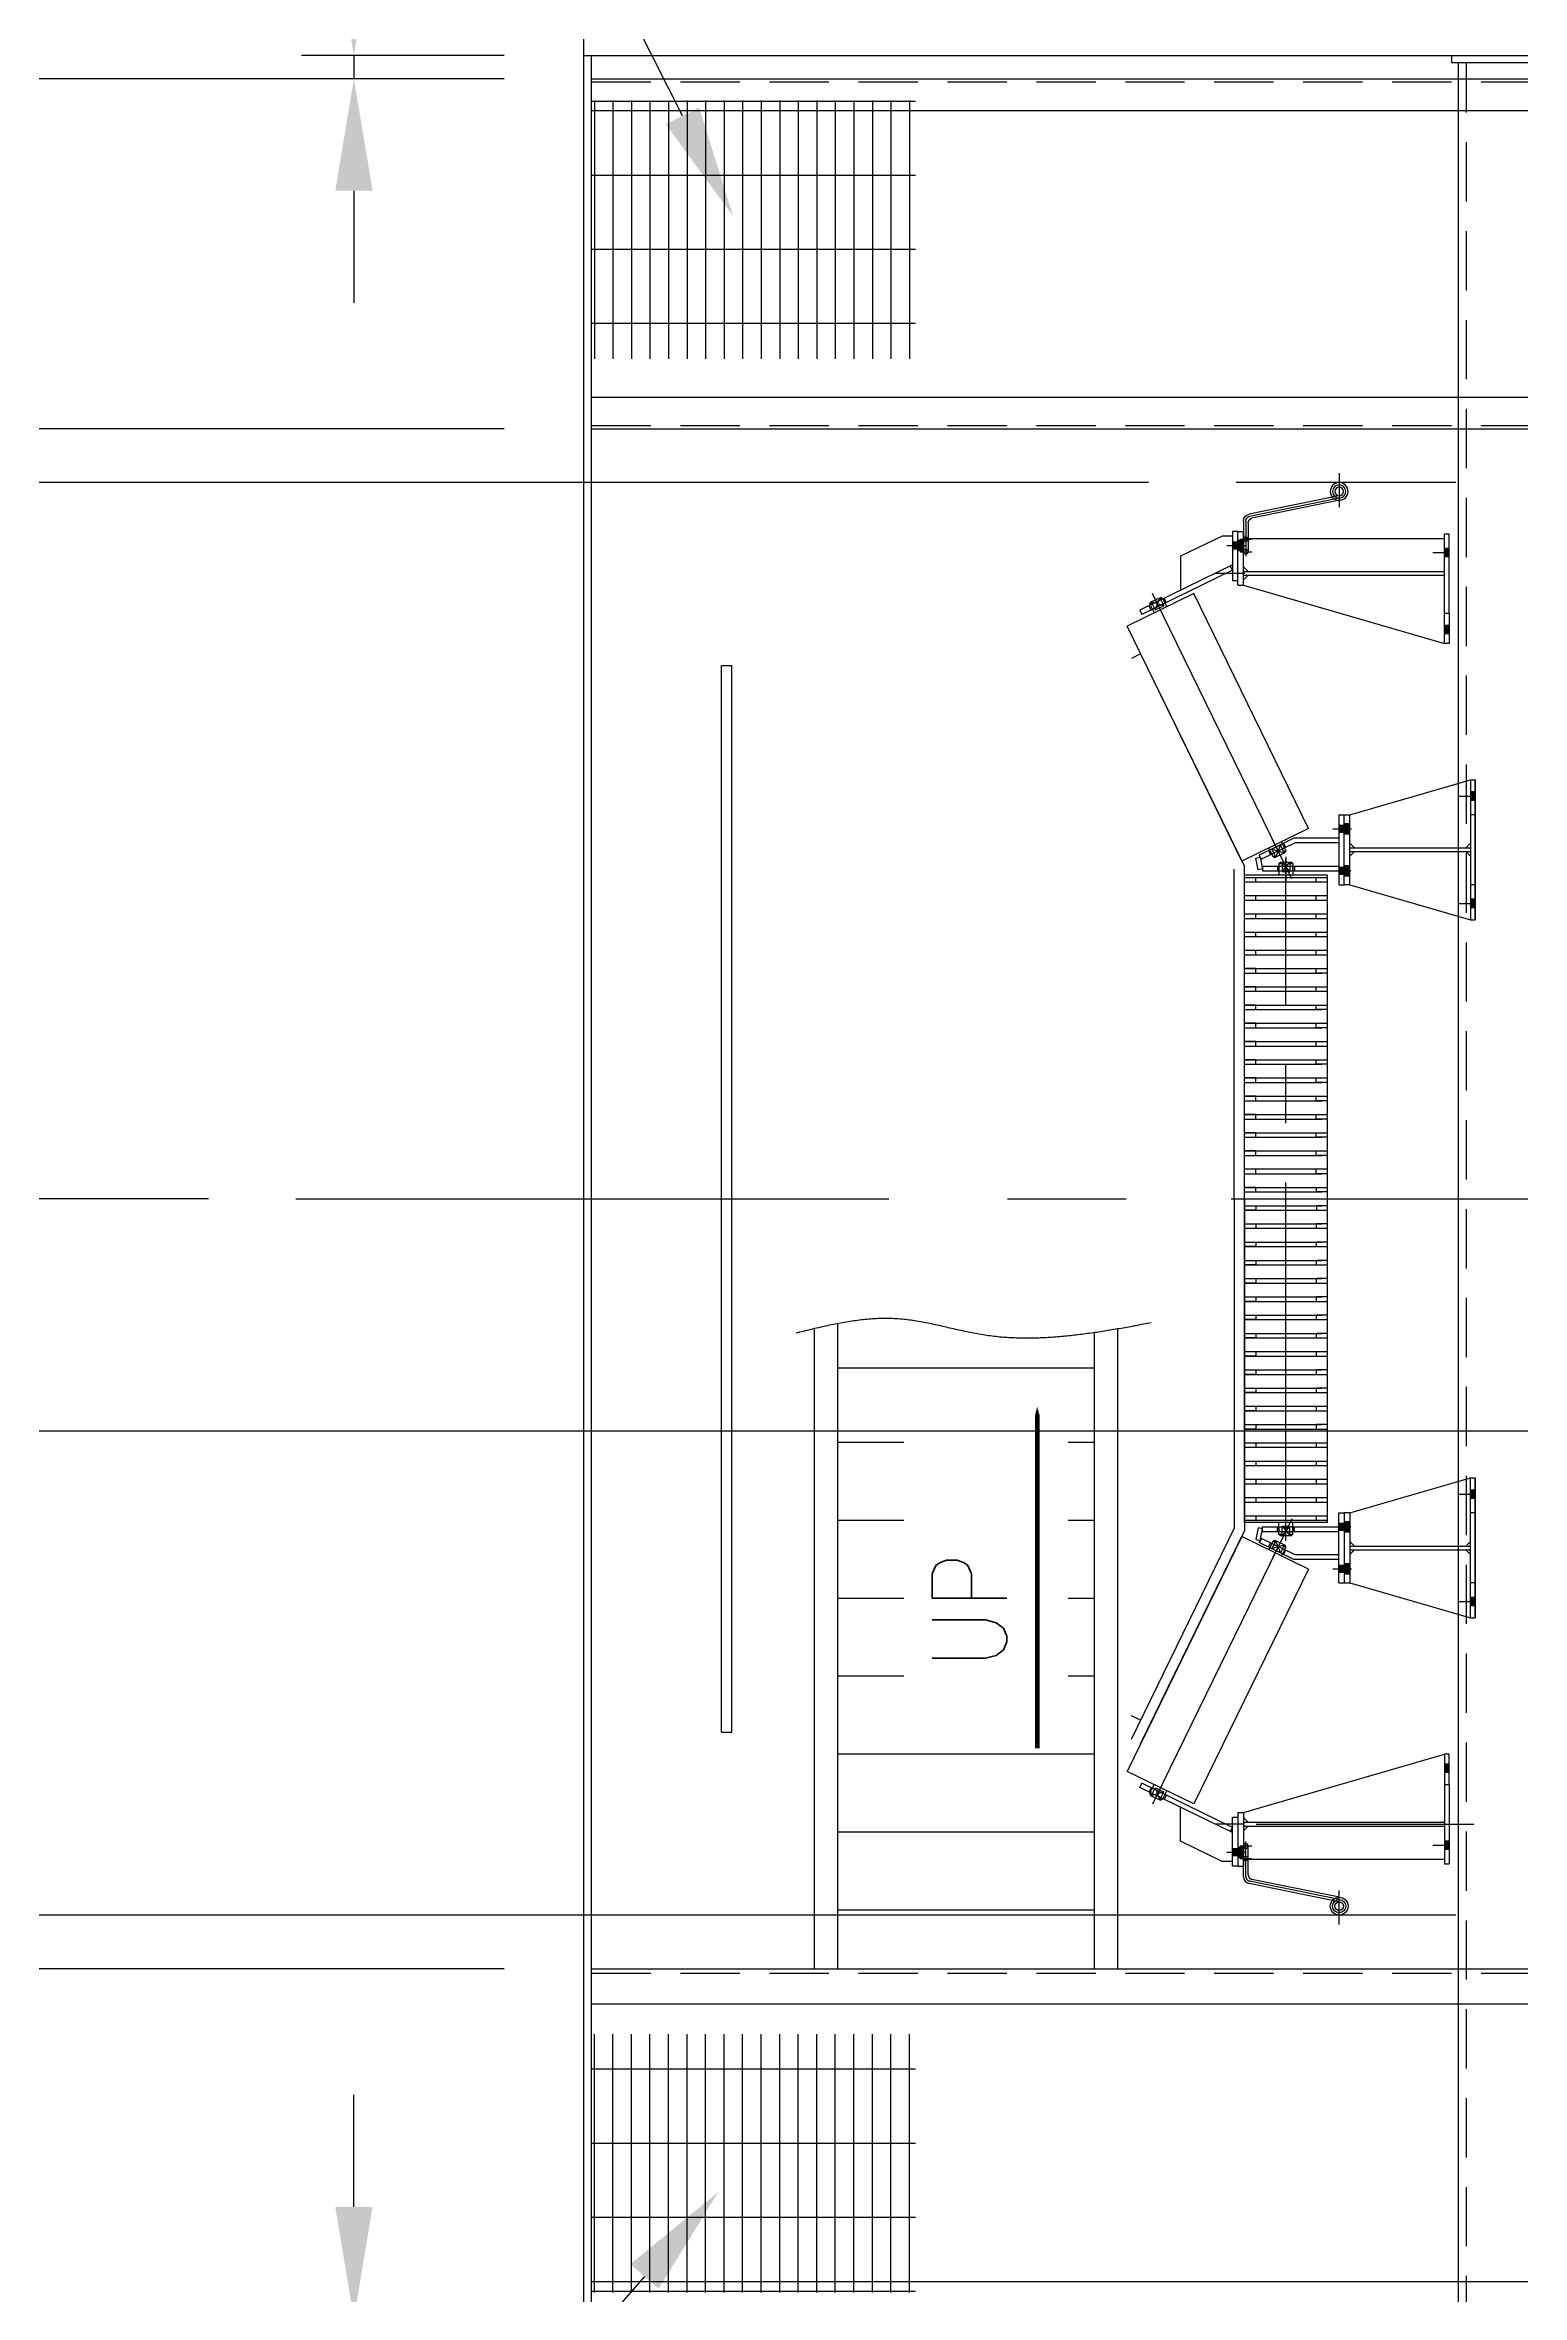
# Model space of a CAD drawing. Extents: x 0 to 68580, y 0 to 45720.
# Drawn here: x 16218 to 19381, y 22843 to 27664 of the extents above; entities that cross this region are included whole.
import ezdxf

# ---------------------------------------------------------------- set-up
doc = ezdxf.new("R2010")
doc.units = 0
doc.header["$LTSCALE"] = 40
for name, pattern in [('CENTER', [50.8, 31.75, -6.35, 6.35, -6.35]), ('CENTER2', [28.575, 19.05, -3.175, 3.175, -3.175]), ('CL', [1.0625, 0.75, -0.125, 0.0625, -0.125]), ('HIDDEN2', [4.7625, 3.175, -1.5875])]:
    doc.linetypes.add(name, pattern=pattern)
doc.layers.get('0').update_dxf_attribs({"linetype": 'CONTINUOUS'})
doc.layers.get('DEFPOINTS').update_dxf_attribs({"linetype": 'CONTINUOUS'})
for name, color, linetype in [('CL', 1, 'CL'), ('EMS_BOLT-BOLTHOLE', 252, 'CONTINUOUS'), ('EMS_CL', 1, 'CENTER'), ('EMS_DIM', 3, 'CONTINUOUS'), ('EMS_GRAY', 252, 'CONTINUOUS'), ('EMS_GRAYCL', 252, 'CL'), ('EMS_HATCH', 3, 'CONTINUOUS'), ('EMS_HF', 252, 'HIDDEN2'), ('EMS_OBJECT', 252, 'CONTINUOUS'), ('EMS_REV', 7, 'CONTINUOUS'), ('EMS_SHIPSTRUCTURE', 151, 'CONTINUOUS'), ('EMS_WALKWAY_PLATFORM', 2, 'CONTINUOUS'), ('EMS_WALKWAY_STAIRS', 2, 'CONTINUOUS'), ('MIKES_CHECK', 75, 'CONTINUOUS'), ('OBJECT', 7, 'CONTINUOUS'), ('WALWAYSTUFF', 2, 'CONTINUOUS')]:
    doc.layers.add(name, color=color, linetype=linetype)
doc.styles.add('EMS', font='Romans.shx', dxfattribs={"width": 0.85, "height": 240})
doc.styles.add('ROMANS', font='romans.shx', dxfattribs={"width": 0.8})
doc.dimstyles.get("Standard").update_dxf_attribs({"dimtxt": 0.125, "dimasz": 0.25, "dimexe": 0.18, "dimexo": 0.0625, "dimgap": 0.09, "dimtad": 0, "dimtih": 1, "dimtoh": 1, "dimzin": 12, "dimcen": 0.09, "dimclrd": 160, "dimclre": 160, "dimclrt": 200, "dimazin": 3, "dimtfac": 1, "dimtofl": 0, "dimtmove": 0, "dimatfit": 3})

# ---------------------------------------------------------------- blocks, each defined once
blk = doc.blocks.new('*X169')
at = {"color": 0}
for p, q in [((17394.1, 22849.1), (17394.1, 23402.6)), ((17433.8, 22849.1), (17433.8, 23402.6)), ((17473.5, 22849.1), (17473.5, 23402.6)), ((17513.2, 22849.1), (17513.2, 23402.6)), ((17552.8, 22849.1), (17552.8, 23402.6)), ((17592.5, 22849.1), (17592.5, 23402.6)), ((17632.2, 22849.1), (17632.2, 23402.6)), ((17671.9, 22849.1), (17671.9, 23402.6)), ((17711.6, 22849.1), (17711.6, 23402.6)), ((17751.3, 22849.1), (17751.3, 23402.6)), ((17791, 22849.1), (17791, 23402.6)), ((17830.7, 22849.1), (17830.7, 23402.6)), ((17870.3, 22849.1), (17870.3, 23402.6)), ((17910, 22849.1), (17910, 23402.6)), ((17949.7, 22849.1), (17949.7, 23402.6)), ((17989.4, 22849.1), (17989.4, 23402.6)), ((18029.1, 22849.1), (18029.1, 23402.6)), ((18068.8, 22849.1), (18068.8, 23402.6)), ((18081.8, 23327), (17388.3, 23327)), ((18081.8, 23168.3), (17388.3, 23168.3)), ((18081.8, 23009.5), (17388.3, 23009.5)), ((18081.8, 22850.8), (17388.3, 22850.8))]:
    blk.add_line(p, q, dxfattribs=at)
blk = doc.blocks.new('*X170')
at = {"color": 0}
for p, q in [((18081.8, 27543.7), (17388.3, 27543.7)), ((17394.1, 27545.4), (17394.1, 26991.8)), ((17433.8, 27545.4), (17433.8, 26991.8)), ((17473.5, 27545.4), (17473.5, 26991.8)), ((17513.2, 27545.4), (17513.2, 26991.8)), ((17552.8, 27545.4), (17552.8, 26991.8)), ((17592.5, 27545.4), (17592.5, 26991.8)), ((17632.2, 27545.4), (17632.2, 26991.8)), ((17671.9, 27545.4), (17671.9, 26991.8)), ((17711.6, 27545.4), (17711.6, 26991.8)), ((17751.3, 27545.4), (17751.3, 26991.8)), ((17791, 27545.4), (17791, 26991.8)), ((17830.7, 27545.4), (17830.7, 26991.8)), ((17870.3, 27545.4), (17870.3, 26991.8)), ((17910, 27545.4), (17910, 26991.8)), ((17949.7, 27545.4), (17949.7, 26991.8)), ((17989.4, 27545.4), (17989.4, 26991.8)), ((18029.1, 27545.4), (18029.1, 26991.8)), ((18068.8, 27545.4), (18068.8, 26991.8)), ((18081.8, 27384.9), (17388.3, 27384.9)), ((18081.8, 27226.2), (17388.3, 27226.2)), ((18081.8, 27067.4), (17388.3, 27067.4))]:
    blk.add_line(p, q, dxfattribs=at)
blk = doc.blocks.new('*U341')
at = {"layer": 'EMS_DIM', "color": 0, "style": 'EMS', "width": 0.85}
blk.add_text('750', height=240, dxfattribs=at).set_placement((14718.7, 23047.2))
blk = doc.blocks.new('*D28')
at = {"layer": 'DEFPOINTS', "color": 0}
for p in [(17388.3, 23542.2), (15418.9, 22792.2), (17361.8, 22792.2)]:
    blk.add_point(p, dxfattribs=at)
at = {"layer": 'EMS_DIM', "color": 0}
for p, q in [((17200.8, 23542.2), (15306.4, 23542.2)), ((15418.9, 23302.2), (15418.9, 23032.2)), ((17174.3, 22792.2), (15306.4, 22792.2))]:
    blk.add_line(p, q, dxfattribs=at)
for points in [[(15378.9, 23302.2), (15458.9, 23302.2), (15418.9, 23542.2)], [(15378.9, 23032.2), (15458.9, 23032.2), (15418.9, 22792.2)]]:
    blk.add_solid(points, dxfattribs=at)
at = {"layer": 'EMS_REV'}
blk.add_blockref('*U341', (0, 0), dxfattribs=at)
blk = doc.blocks.new('*U342')
at = {"layer": 'EMS_DIM', "color": 0, "style": 'EMS', "width": 0.85}
blk.add_text('50', height=240, dxfattribs=at).set_placement((16276.2, 22311.9))
blk = doc.blocks.new('*D29')
at = {"layer": 'DEFPOINTS', "color": 0}
for p in [(16879.2, 22792.2), (17361.8, 22792.2), (17361.8, 22742.2)]:
    blk.add_point(p, dxfattribs=at)
at = {"layer": 'EMS_DIM', "color": 0}
for p, q in [((16879.2, 23032.2), (16879.2, 23272.2)), ((17174.3, 22792.2), (16766.7, 22792.2)), ((16879.2, 22742.2), (16879.2, 22792.2)), ((17174.3, 22742.2), (16766.7, 22742.2)), ((16879.2, 22502.2), (16879.2, 22262.2))]:
    blk.add_line(p, q, dxfattribs=at)
for points in [[(16839.2, 23032.2), (16919.2, 23032.2), (16879.2, 22792.2)], [(16839.2, 22502.2), (16919.2, 22502.2), (16879.2, 22742.2)]]:
    blk.add_solid(points, dxfattribs=at)
at = {"layer": 'EMS_REV'}
blk.add_blockref('*U342', (0, 0), dxfattribs=at)
blk = doc.blocks.new('*U343')
at = {"layer": 'EMS_DIM', "color": 0, "style": 'EMS', "width": 0.85}
blk.add_text('750', height=240, dxfattribs=at).set_placement((14946.8, 27097.2))
blk = doc.blocks.new('*D30')
at = {"layer": 'DEFPOINTS', "color": 0}
for p in [(15647, 27592.2), (17388.3, 27592.2), (17388.3, 26842.2)]:
    blk.add_point(p, dxfattribs=at)
at = {"layer": 'EMS_DIM', "color": 0}
for p, q in [((17200.8, 27592.2), (15534.5, 27592.2)), ((15647, 27082.2), (15647, 27352.2)), ((17200.8, 26842.2), (15534.5, 26842.2))]:
    blk.add_line(p, q, dxfattribs=at)
for points in [[(15607, 27352.2), (15687, 27352.2), (15647, 27592.2)], [(15607, 27082.2), (15687, 27082.2), (15647, 26842.2)]]:
    blk.add_solid(points, dxfattribs=at)
at = {"layer": 'EMS_REV'}
blk.add_blockref('*U343', (0, 0), dxfattribs=at)
blk = doc.blocks.new('*U344')
at = {"layer": 'EMS_DIM', "color": 0, "style": 'EMS', "width": 0.85}
blk.add_text('50', height=240, dxfattribs=at).set_placement((16276.2, 28183))
blk = doc.blocks.new('*D31')
at = {"layer": 'DEFPOINTS', "color": 0}
for p in [(17388.3, 27642.2), (16879.2, 27592.2), (17388.3, 27592.2)]:
    blk.add_point(p, dxfattribs=at)
at = {"layer": 'EMS_DIM', "color": 0}
for p, q in [((16879.2, 27882.2), (16879.2, 28122.2)), ((17200.8, 27642.2), (16766.7, 27642.2)), ((16879.2, 27642.2), (16879.2, 27592.2)), ((17200.8, 27592.2), (16766.7, 27592.2)), ((16879.2, 27352.2), (16879.2, 27112.2))]:
    blk.add_line(p, q, dxfattribs=at)
for points in [[(16839.2, 27882.2), (16919.2, 27882.2), (16879.2, 27642.2)], [(16839.2, 27352.2), (16919.2, 27352.2), (16879.2, 27592.2)]]:
    blk.add_solid(points, dxfattribs=at)
at = {"layer": 'EMS_REV'}
blk.add_blockref('*U344', (0, 0), dxfattribs=at)
blk = doc.blocks.new('*U345')
at = {"layer": 'EMS_DIM', "color": 0, "style": 'EMS', "width": 0.85}
blk.add_text('3642', height=240, dxfattribs=at).set_placement((18803.5, 29388))
blk = doc.blocks.new('*D32')
at = {"layer": 'DEFPOINTS', "color": 0}
for p in [(21012.8, 29275.5), (17371.3, 27642.2), (21012.8, 27592.2)]:
    blk.add_point(p, dxfattribs=at)
at = {"layer": 'EMS_DIM', "color": 0}
for p, q in [((17371.3, 27829.7), (17371.3, 29388)), ((21012.8, 27779.7), (21012.8, 29388)), ((17611.3, 29275.5), (20772.8, 29275.5))]:
    blk.add_line(p, q, dxfattribs=at)
for points in [[(17611.3, 29315.5), (17611.3, 29235.5), (17371.3, 29275.5)], [(20772.8, 29315.5), (20772.8, 29235.5), (21012.8, 29275.5)]]:
    blk.add_solid(points, dxfattribs=at)
at = {"layer": 'EMS_REV'}
blk.add_blockref('*U345', (0, 0), dxfattribs=at)
blk = doc.blocks.new('A$C755374AA')
at = {"layer": 'EMS_GRAY'}
for p, q in [((-693.4, -178), (-693.4, 0)), ((-693.4, -178), (-693.4, 0)), ((-561.9, 0), (-561.9, -24.3)), ((561.9, 0), (561.9, -24.3)), ((693.4, -178), (693.4, 0)), ((-693.4, 0), (693.4, 0)), ((-688.8, 0), (-688.8, -178)), ((-688.8, 0), (-688.8, -178)), ((-679.1, -24.3), (-688.8, -24.3)), ((-679.1, -24.3), (-688.8, -24.3)), ((-679.1, 0), (-679.1, -24.3)), ((-679.1, 0), (-679.1, -24.3)), ((-679.1, -11.3), (-679.1, -178)), ((-679.1, -11.3), (-679.1, -178)), ((-649.7, 0), (-649.7, -178)), ((-649.7, 0), (-649.7, -178)), ((-640, -24.3), (-649.7, -24.3)), ((-640, -24.3), (-649.7, -24.3)), ((-640, 0), (-640, -24.3)), ((-640, 0), (-640, -24.3)), ((-640, -11.3), (-640, -178)), ((-640, -11.3), (-640, -178)), ((-610.6, 0), (-610.6, -178)), ((-600.9, -24.3), (-610.6, -24.3)), ((-600.9, 0), (-600.9, -24.3)), ((-600.9, -11.3), (-600.9, -178)), ((-571.5, 0), (-571.5, -178)), ((-561.9, -24.3), (-571.5, -24.3)), ((-561.9, -11.3), (-561.9, -178)), ((-532.5, 0), (-532.5, -178)), ((-522.8, -24.3), (-532.5, -24.3)), ((-522.8, 0), (-522.8, -24.3)), ((-522.8, -11.3), (-522.8, -178)), ((-493.4, 0), (-493.4, -178)), ((-493.4, -24.3), (-493.4, 0)), ((-493.4, -11.3), (-493.4, -165.8)), ((-483.7, -24.3), (-493.4, -24.3)), ((-483.7, 0), (-483.7, -24.3)), ((-483.7, -11.3), (-483.7, -165.8)), ((-454.3, 0), (-454.3, -178)), ((-454.3, -24.3), (-454.3, 0)), ((-454.3, -11.3), (-454.3, -165.8)), ((-444.6, -24.3), (-454.3, -24.3)), ((-444.6, 0), (-444.6, -24.3)), ((-444.6, -11.3), (-444.6, -178)), ((-415.2, 0), (-415.2, -178)), ((-415.2, -24.3), (-415.2, 0)), ((-415.2, -11.3), (-415.2, -165.8)), ((-405.5, -24.3), (-415.2, -24.3)), ((-405.5, 0), (-405.5, -24.3)), ((-405.5, -11.3), (-405.5, -165.8)), ((-376.1, 0), (-376.1, -178)), ((-376.1, -24.3), (-376.1, 0)), ((-376.1, -11.3), (-376.1, -165.8)), ((-366.4, -24.3), (-376.1, -24.3)), ((-366.4, 0), (-366.4, -24.3)), ((-366.4, -11.3), (-366.4, -165.8)), ((-337, 0), (-337, -178)), ((-337, -24.3), (-337, 0)), ((-337, -11.3), (-337, -165.8)), ((-327.4, -24.3), (-337, -24.3)), ((-327.4, 0), (-327.4, -24.3)), ((-327.4, -11.3), (-327.4, -178)), ((-298, 0), (-298, -178)), ((-298, -24.3), (-298, 0)), ((-298, -11.3), (-298, -165.8)), ((-288.3, -24.3), (-298, -24.3)), ((-288.3, 0), (-288.3, -24.3)), ((-288.3, -11.3), (-288.3, -165.8)), ((-258.9, 0), (-258.9, -178)), ((-258.9, -24.3), (-258.9, 0)), ((-258.9, -11.3), (-258.9, -165.8)), ((-249.2, -24.3), (-258.9, -24.3)), ((-249.2, 0), (-249.2, -24.3)), ((-249.2, -11.3), (-249.2, -165.8)), ((-219.8, 0), (-219.8, -178)), ((-219.8, -24.3), (-219.8, 0)), ((-219.8, -11.3), (-219.8, -165.8)), ((-210.1, -24.3), (-219.8, -24.3)), ((-210.1, 0), (-210.1, -24.3)), ((-210.1, -11.3), (-210.1, -165.8)), ((-180.7, 0), (-180.7, -178)), ((-180.7, -24.3), (-180.7, 0)), ((-180.7, -11.3), (-180.7, -165.8)), ((-171, -24.3), (-180.7, -24.3)), ((-171, 0), (-171, -24.3)), ((-171, -11.3), (-171, -165.8)), ((-141.6, 0), (-141.6, -178)), ((-141.6, -24.3), (-141.6, 0)), ((-141.6, -11.3), (-141.6, -165.8)), ((-132, -24.3), (-141.6, -24.3)), ((-132, 0), (-132, -24.3)), ((-132, -11.3), (-132, -165.8)), ((-102.5, 0), (-102.5, -178)), ((-102.5, -24.3), (-102.5, 0)), ((-102.5, -11.3), (-102.5, -165.8)), ((-92.9, -24.3), (-102.5, -24.3)), ((-92.9, 0), (-92.9, -24.3)), ((-92.9, -11.3), (-92.9, -165.8)), ((-63.5, -178), (-63.5, 0)), ((-53.8, -24.3), (-63.5, -24.3)), ((-53.8, 0), (-53.8, -24.3)), ((-53.8, -11.3), (-53.8, -165.8)), ((-24.4, 0), (-24.4, -178)), ((-24.4, -24.3), (-24.4, 0)), ((-14.7, -24.3), (-24.4, -24.3)), ((-14.7, -24.3), (-24.4, -24.3)), ((-14.7, 0), (-14.7, -24.3)), ((-14.7, -11.3), (-14.7, -165.8)), ((14.7, 0), (14.7, -24.3)), ((14.7, -11.3), (14.7, -165.8)), ((14.7, -24.3), (24.4, -24.3)), ((14.7, -24.3), (24.4, -24.3)), ((24.4, 0), (24.4, -178)), ((24.4, -24.3), (24.4, 0)), ((53.8, 0), (53.8, -24.3)), ((53.8, -11.3), (53.8, -165.8)), ((53.8, -24.3), (63.5, -24.3)), ((63.5, -178), (63.5, 0)), ((92.9, 0), (92.9, -24.3)), ((92.9, -11.3), (92.9, -165.8)), ((92.9, -24.3), (102.5, -24.3)), ((102.5, 0), (102.5, -178)), ((102.5, -24.3), (102.5, 0)), ((102.5, -11.3), (102.5, -165.8)), ((132, 0), (132, -24.3)), ((132, -11.3), (132, -165.8)), ((132, -24.3), (141.6, -24.3)), ((141.6, 0), (141.6, -178)), ((141.6, -24.3), (141.6, 0)), ((141.6, -11.3), (141.6, -165.8)), ((171, 0), (171, -24.3)), ((171, -11.3), (171, -165.8)), ((171, -24.3), (180.7, -24.3)), ((180.7, 0), (180.7, -178)), ((180.7, -24.3), (180.7, 0)), ((180.7, -11.3), (180.7, -165.8)), ((210.1, 0), (210.1, -24.3)), ((210.1, -11.3), (210.1, -165.8)), ((210.1, -24.3), (219.8, -24.3)), ((219.8, 0), (219.8, -178)), ((219.8, -24.3), (219.8, 0)), ((219.8, -11.3), (219.8, -165.8)), ((249.2, 0), (249.2, -24.3)), ((249.2, -11.3), (249.2, -165.8)), ((249.2, -24.3), (258.9, -24.3)), ((258.9, 0), (258.9, -178)), ((258.9, -24.3), (258.9, 0)), ((258.9, -11.3), (258.9, -165.8)), ((288.3, 0), (288.3, -24.3)), ((288.3, -11.3), (288.3, -165.8)), ((288.3, -24.3), (298, -24.3)), ((298, 0), (298, -178)), ((298, -24.3), (298, 0)), ((298, -11.3), (298, -165.8)), ((327.4, 0), (327.4, -24.3)), ((327.4, -11.3), (327.4, -178)), ((327.4, -24.3), (337, -24.3)), ((337, 0), (337, -178)), ((337, -24.3), (337, 0)), ((337, -11.3), (337, -165.8)), ((366.4, 0), (366.4, -24.3)), ((366.4, -11.3), (366.4, -165.8)), ((366.4, -24.3), (376.1, -24.3)), ((376.1, 0), (376.1, -178)), ((376.1, -24.3), (376.1, 0)), ((376.1, -11.3), (376.1, -165.8)), ((405.5, 0), (405.5, -24.3)), ((405.5, -11.3), (405.5, -165.8)), ((405.5, -24.3), (415.2, -24.3)), ((415.2, 0), (415.2, -178)), ((415.2, -24.3), (415.2, 0)), ((415.2, -11.3), (415.2, -165.8)), ((444.6, 0), (444.6, -24.3)), ((444.6, -11.3), (444.6, -178)), ((444.6, -24.3), (454.3, -24.3)), ((454.3, 0), (454.3, -178)), ((454.3, -24.3), (454.3, 0)), ((454.3, -11.3), (454.3, -165.8)), ((483.7, 0), (483.7, -24.3)), ((483.7, -11.3), (483.7, -165.8)), ((483.7, -24.3), (493.4, -24.3)), ((493.4, 0), (493.4, -178)), ((493.4, -24.3), (493.4, 0)), ((493.4, -11.3), (493.4, -165.8)), ((522.8, 0), (522.8, -24.3)), ((522.8, -11.3), (522.8, -178)), ((522.8, -24.3), (532.5, -24.3)), ((532.5, 0), (532.5, -178)), ((561.9, -11.3), (561.9, -178)), ((561.9, -24.3), (571.5, -24.3)), ((571.5, 0), (571.5, -178)), ((600.9, 0), (600.9, -24.3)), ((600.9, -11.3), (600.9, -178)), ((600.9, -24.3), (610.6, -24.3)), ((610.6, 0), (610.6, -178)), ((640, 0), (640, -24.3)), ((640, -11.3), (640, -178)), ((640, -24.3), (649.7, -24.3)), ((649.7, 0), (649.7, -178)), ((679.1, 0), (679.1, -24.3)), ((679.1, -11.3), (679.1, -178)), ((679.1, -24.3), (688.8, -24.3)), ((688.8, 0), (688.8, -178)), ((-718.4, -74), (-721.4, -77)), ((-721.4, -77), (-721.4, -101)), ((-721.4, -81), (-701.4, -81)), ((-701.4, -97), (-721.4, -81)), ((-701.4, -81), (-721.4, -97)), ((-718.4, -74), (-693.4, -74)), ((-718.4, -74), (-718.4, -81)), ((-703.6, -74), (-713.3, -74)), ((-701.4, -81), (-701.4, -97)), ((718.4, -74), (693.4, -74)), ((701.4, -81), (701.4, -97)), ((721.4, -81), (701.4, -81)), ((701.4, -97), (721.4, -81)), ((701.4, -81), (721.4, -97)), ((703.6, -74), (713.3, -74)), ((718.4, -74), (718.4, -81)), ((718.4, -74), (721.4, -77)), ((721.4, -77), (721.4, -101)), ((-721.4, -97), (-701.4, -97)), ((-718.4, -104), (-721.4, -101)), ((-718.4, -97), (-718.4, -104)), ((-718.4, -104), (-693.4, -104)), ((-703.6, -104), (-713.3, -104)), ((718.4, -104), (693.4, -104)), ((721.4, -97), (701.4, -97)), ((703.6, -104), (713.3, -104)), ((718.4, -97), (718.4, -104)), ((718.4, -104), (721.4, -101)), ((-693.4, -178), (693.4, -178)), ((-679.1, -153.7), (-688.8, -153.7)), ((-679.1, -153.7), (-688.8, -153.7)), ((-640, -153.7), (-649.7, -153.7)), ((-640, -153.7), (-649.7, -153.7)), ((-600.9, -153.7), (-610.6, -153.7)), ((-561.9, -153.7), (-571.5, -153.7)), ((-522.8, -153.7), (-532.5, -153.7)), ((-483.7, -153.7), (-493.4, -153.7)), ((-483.7, -178), (-483.7, -154.6)), ((-444.6, -153.7), (-454.3, -153.7)), ((-405.5, -153.7), (-415.2, -153.7)), ((-405.5, -178), (-405.5, -154.6)), ((-366.4, -153.7), (-376.1, -153.7)), ((-366.4, -178), (-366.4, -154.6)), ((-327.4, -153.7), (-337, -153.7)), ((-288.3, -153.7), (-298, -153.7)), ((-288.3, -178), (-288.3, -154.6)), ((-249.2, -153.7), (-258.9, -153.7)), ((-249.2, -178), (-249.2, -154.6)), ((-210.1, -153.7), (-219.8, -153.7)), ((-210.1, -178), (-210.1, -154.6)), ((-171, -153.7), (-180.7, -153.7)), ((-171, -178), (-171, -154.6)), ((-132, -153.7), (-141.6, -153.7)), ((-132, -178), (-132, -154.6)), ((-92.9, -153.7), (-102.5, -153.7)), ((-92.9, -178), (-92.9, -154.6)), ((-53.8, -153.7), (-63.5, -153.7)), ((-53.8, -178), (-53.8, -154.6)), ((-14.7, -154.6), (-24.4, -154.6)), ((-14.7, -178), (-14.7, -154.6)), ((-14.7, -178), (14.7, -178)), ((14.7, -154.6), (24.4, -154.6)), ((14.7, -178), (14.7, -154.6)), ((53.8, -153.7), (63.5, -153.7)), ((53.8, -178), (53.8, -154.6)), ((92.9, -153.7), (102.5, -153.7)), ((92.9, -178), (92.9, -154.6)), ((132, -153.7), (141.6, -153.7)), ((132, -178), (132, -154.6)), ((171, -153.7), (180.7, -153.7)), ((171, -178), (171, -154.6)), ((210.1, -153.7), (219.8, -153.7)), ((210.1, -178), (210.1, -154.6)), ((249.2, -153.7), (258.9, -153.7)), ((249.2, -178), (249.2, -154.6)), ((288.3, -153.7), (298, -153.7)), ((288.3, -178), (288.3, -154.6)), ((327.4, -153.7), (337, -153.7)), ((366.4, -153.7), (376.1, -153.7)), ((366.4, -178), (366.4, -154.6)), ((405.5, -153.7), (415.2, -153.7)), ((405.5, -178), (405.5, -154.6)), ((444.6, -153.7), (454.3, -153.7)), ((483.7, -153.7), (493.4, -153.7)), ((483.7, -178), (483.7, -154.6)), ((522.8, -153.7), (532.5, -153.7)), ((561.9, -153.7), (571.5, -153.7)), ((600.9, -153.7), (610.6, -153.7)), ((640, -153.7), (649.7, -153.7)), ((679.1, -153.7), (688.8, -153.7))]:
    blk.add_line(p, q, dxfattribs=at)
at = {"layer": 'EMS_GRAYCL', "linetype": 'CENTER2'}
blk.add_line((-726.8, -89), (728.2, -89), dxfattribs=at)
blk = doc.blocks.new('A$C32A61231')
at = {"layer": 'EMS_DIM'}
blk.add_blockref('A$C755374AA', (0, 0), dxfattribs=at)
blk = doc.blocks.new('A$C053E33D6')
at = {"layer": 'EMS_GRAY'}
for p, q in [((-22.5, 76.4), (503.7, 267.9)), ((558.1, 118.5), (503.7, 267.9)), ((545.5, 214.5), (525.8, 207.3)), ((550, 211), (532.1, 204.5)), ((532.1, 204.5), (539.1, 185.4)), ((532.1, 204.5), (557, 191.9)), ((539.1, 185.4), (550, 211)), ((545.5, 214.5), (547.2, 210)), ((545.5, 214.5), (549.4, 212.7)), ((549.4, 212.7), (557.6, 190.2)), ((555.8, 186.3), (536.1, 179.1)), ((557, 191.9), (539.1, 185.4)), ((554.1, 190.8), (555.8, 186.3)), ((555.8, 186.3), (557.6, 190.2)), ((31.9, -73), (558.1, 118.5)), ((31.9, -73), (-22.5, 76.4)), ((-20.2, 8.6), (-22, 4.8)), ((-22, 4.8), (-13.7, -17.8)), ((-21.3, 3.1), (-3.5, 9.6)), ((3.5, -9.6), (-21.3, 3.1)), ((-20.2, 8.6), (-0.4, 15.8)), ((-20.2, 8.6), (-18.5, 4.1)), ((-3.5, 9.6), (-14.4, -16.1)), ((-3.5, 9.6), (3.5, -9.6)), ((-14.4, -16.1), (3.5, -9.6)), ((-9.9, -19.6), (-13.7, -17.8)), ((-11.5, -15.1), (-9.9, -19.6)), ((-9.9, -19.6), (9.8, -12.4))]:
    blk.add_line(p, q, dxfattribs=at)
at = {"layer": 'EMS_GRAYCL', "linetype": 'CENTER2'}
blk.add_line((-71.7, -26.1), (553.5, 201.4), dxfattribs=at)
blk = doc.blocks.new('A$C44DE6196')
at = {"layer": 'EMS_BOLT-BOLTHOLE', "color": 252, "const_width": 18}
for points in [[(-90, 0), (-90, 12)], [(0, 0), (0, 12)]]:
    blk.add_lwpolyline(points, dxfattribs=at)
at = {"layer": 'EMS_CL', "color": 252}
for p, q in [((-65, 133.4), (-23.8, 153.6)), ((-60, 125), (-112.9, 125)), ((-90, 24.8), (-90, -13.9)), ((0, 24.8), (0, -13.9))]:
    blk.add_line(p, q, dxfattribs=at)
at = {"layer": 'EMS_HF', "color": 252}
for p, q in [((-46.9, 162.3), (-55.9, 157.9)), ((-80, 143), (-90, 143)), ((-80, 107), (-90, 107)), ((-31.1, 130), (-40.1, 125.6))]:
    blk.add_line(p, q, dxfattribs=at)
at = {"layer": 'EMS_OBJECT', "color": 252}
for p, q in [((-90, 175), (-90, 12)), ((-80, 175), (-90, 175)), ((-80, 175), (-80, 12)), ((-65.5, 177.7), (-56.5, 182.1)), ((-30.3, 105.5), (-65.5, 177.7)), ((-20.3, 107.9), (-56.5, 182.1)), ((-30.3, 12), (-30.3, 105.5)), ((-20.3, 12), (-20.3, 107.9)), ((30, 12), (-120, 12)), ((-120, 12), (-120, 0)), ((30, 12), (30, 0)), ((-120, 0), (30, 0))]:
    blk.add_line(p, q, dxfattribs=at)
blk.add_lwpolyline([(-63, 189.7), (-61, 179.9), (-85.9, 175), (-87.9, 184.8)], close=True, dxfattribs=at)
blk = doc.blocks.new('A$C36BC6BC3')
at = {"layer": 'EMS_BOLT-BOLTHOLE', "color": 252, "const_width": 18}
blk.add_lwpolyline([(0, 11.7), (0, -0.3)], dxfattribs=at)
at = {"layer": 'EMS_CL', "color": 252}
for p, q in [((-135.4, 167), (-103, 182.8)), ((0, 23.6), (0, -15.6))]:
    blk.add_line(p, q, dxfattribs=at)
at = {"layer": 'EMS_HF', "color": 252}
for p, q in [((-137.8, 185.8), (-128.8, 190.2)), ((-122, 153.5), (-113, 157.9))]:
    blk.add_line(p, q, dxfattribs=at)
at = {"layer": 'EMS_OBJECT', "color": 252}
for p, q in [((-138.5, 210), (-147.5, 205.6)), ((-52.9, 11.7), (-147.5, 205.6)), ((-41.7, 11.7), (-138.5, 210)), ((-23.2, 122.5), (-95.8, 122.5)), ((20, 33.7), (-23.2, 122.5)), ((-52.9, 11.7), (-43.9, 16.1)), ((20, 11.7), (20, 33.7))]:
    blk.add_line(p, q, dxfattribs=at)
blk.add_lwpolyline([(-75, 11.7), (-75, -0.3), (30, -0.3), (30, 11.7)], close=True, dxfattribs=at)
blk = doc.blocks.new('*U350')
at = {"layer": 'EMS_DIM', "color": 0, "style": 'EMS', "width": 0.85}
blk.add_text('1152', height=240, dxfattribs=at).set_placement((14607, 23998.2))
blk = doc.blocks.new('*D61')
at = {"layer": 'DEFPOINTS', "color": 0}
for p in [(15418.9, 24694.2), (19853.6, 24694.2), (17388.3, 23542.2)]:
    blk.add_point(p, dxfattribs=at)
at = {"layer": 'EMS_DIM', "color": 0}
for p, q in [((19666.1, 24694.2), (15306.4, 24694.2)), ((15418.9, 23782.2), (15418.9, 24454.2)), ((17200.8, 23542.2), (15306.4, 23542.2))]:
    blk.add_line(p, q, dxfattribs=at)
for points in [[(15378.9, 24454.2), (15458.9, 24454.2), (15418.9, 24694.2)], [(15378.9, 23782.2), (15458.9, 23782.2), (15418.9, 23542.2)]]:
    blk.add_solid(points, dxfattribs=at)
at = {"layer": 'EMS_REV'}
blk.add_blockref('*U350', (0, 0), dxfattribs=at)
blk = doc.blocks.new('A$C52B12D18')
at = {"layer": 'EMS_CL'}
for p, q in [((-7, 13.4), (18.2, 13.4)), ((5, -52.4), (5, 23.2)), ((-8.1, -13.4), (17.1, -13.4)), ((205, -101.6), (13, -62.2)), ((205, -154.8), (205, -82.3))]:
    blk.add_line(p, q, dxfattribs=at)
blk.add_arc((15, -52.4), 10, 180, 258.4149, dxfattribs=at)
at = {"layer": 'EMS_GRAY'}
for p, q in [((0, -52.4), (0, 13.4)), ((10, -48.4), (10, 13.4)), ((190.2, -103.7), (12, -67.1)), ((206, -96.7), (18, -58.2)), ((204, -106.5), (191.5, -103.9))]:
    blk.add_line(p, q, dxfattribs=at)
for centre, radius in [((5, -13.4), 4.58), ((205, -115.6), 19), ((205, -115.6), 14), ((205, -115.6), 9)]:
    blk.add_circle(centre, radius, dxfattribs=at)
for centre, radius, start, end in [((5, 13.4), 5, 0, 180), ((5, 13.4), 5, 180, 0), ((15, -52.4), 15, 180, 258.4149), ((20, -48.4), 10, 180, 258.4149)]:
    blk.add_arc(centre, radius, start, end, dxfattribs=at)
blk = doc.blocks.new('A$C69030BD7')
at = {"layer": 'EMS_DIM', "extrusion": (0, 0, -1), "zscale": -1, "rotation": 270}
blk.add_blockref('A$C52B12D18', (0, 0), dxfattribs=at)
blk = doc.blocks.new('*U297')
at = {"layer": 'EMS_DIM'}
blk.add_lwpolyline([(17501.5, 22883.3), (15903.8, 21055.4), (15361.1, 21055.4)], dxfattribs=at)
blk.add_solid([(17471.3, 22909.6), (17659.4, 23064), (17531.6, 22856.9)], dxfattribs=at)
blk = doc.blocks.new('*U298')
at = {"layer": 'EMS_DIM'}
blk.add_lwpolyline([(17582.8, 27512.4), (16779.3, 29103.1), (16416.1, 29103.1)], dxfattribs=at)
blk.add_solid([(17618.5, 27530.4), (17691, 27298.2), (17547.1, 27494.4)], dxfattribs=at)
blk = doc.blocks.new('*U356')
at = {"layer": 'EMS_DIM', "color": 0, "style": 'EMS', "width": 0.85}
blk.add_text('1535', height=240, dxfattribs=at).set_placement((13054.8, 25839.7))
blk = doc.blocks.new('*D117')
at = {"layer": 'DEFPOINTS', "color": 0}
for p in [(13457.9, 26727.2), (18768.3, 26727.2), (16755.1, 25192.2)]:
    blk.add_point(p, dxfattribs=at)
at = {"layer": 'EMS_DIM', "color": 0}
for p, q in [((18580.8, 26727.2), (13345.4, 26727.2)), ((13457.9, 26487.2), (13457.9, 26192.2)), ((13457.9, 25432.2), (13457.9, 25727.2)), ((16567.6, 25192.2), (13345.4, 25192.2))]:
    blk.add_line(p, q, dxfattribs=at)
for points in [[(13417.9, 26487.2), (13497.9, 26487.2), (13457.9, 26727.2)], [(13417.9, 25432.2), (13497.9, 25432.2), (13457.9, 25192.2)]]:
    blk.add_solid(points, dxfattribs=at)
at = {"layer": 'EMS_REV'}
blk.add_blockref('*U356', (0, 0), dxfattribs=at)
blk = doc.blocks.new('*U357')
at = {"layer": 'EMS_DIM', "color": 0, "style": 'EMS', "width": 0.85}
blk.add_text('1535', height=240, dxfattribs=at).set_placement((13054.8, 24304.7))
blk = doc.blocks.new('*D118')
at = {"layer": 'DEFPOINTS', "color": 0}
for p in [(13457.9, 25192.2), (16755.1, 25192.2), (15256.5, 23657.2)]:
    blk.add_point(p, dxfattribs=at)
at = {"layer": 'EMS_DIM', "color": 0}
for p, q in [((16567.6, 25192.2), (13345.4, 25192.2)), ((13457.9, 24952.2), (13457.9, 24657.2)), ((13457.9, 23897.2), (13457.9, 24192.2)), ((15069, 23657.2), (13345.4, 23657.2))]:
    blk.add_line(p, q, dxfattribs=at)
for points in [[(13417.9, 24952.2), (13497.9, 24952.2), (13457.9, 25192.2)], [(13417.9, 23897.2), (13497.9, 23897.2), (13457.9, 23657.2)]]:
    blk.add_solid(points, dxfattribs=at)
at = {"layer": 'EMS_REV'}
blk.add_blockref('*U357', (0, 0), dxfattribs=at)

msp = doc.modelspace()

# ---------------------------------------------------------------- linework, layer by layer
at = {"layer": 'CL', "color": 252}
for p, q in [((18752.598, 26592.206), (18788.721, 26592.206)), ((18980.598, 25985.206), (19016.523, 25985.206)), ((18981.3, 25895.206), (19016.523, 25895.206)), ((18981.3, 24489.206), (19016.523, 24489.206)), ((18980.598, 24399.206), (19016.523, 24399.206)), ((18752.598, 23792.206), (18788.523, 23792.206))]:
    msp.add_line(p, q, dxfattribs=at)
at = {"layer": 'EMS_CL', "color": 252}
for p, q in [((19190.014, 26577.206), (19223.687, 26577.206)), ((19244.327, 26055.206), (19269.327, 26055.206)), ((19244.327, 26055.206), (19269.327, 26055.206)), ((19244.327, 25825.206), (19269.327, 25825.206)), ((19244.327, 25825.206), (19269.327, 25825.206)), ((19244.327, 24559.206), (19269.327, 24559.206)), ((19244.327, 24559.206), (19269.327, 24559.206)), ((19244.327, 24329.206), (19269.327, 24329.206)), ((19244.327, 24329.206), (19269.327, 24329.206)), ((18811.197, 23852.206), (19277.268, 23852.206)), ((19190.014, 23807.206), (19223.687, 23807.206))]:
    msp.add_line(p, q, dxfattribs=at)
at = {"layer": 'EMS_CL'}
for p, q in [((18786.855, 26532.206), (18723.382, 26532.206)), ((16755.074, 25192.206), (24100.146, 25192.206)), ((18757.521, 25192.206), (19671.325, 25192.206)), ((18786.657, 23852.206), (18723.382, 23852.206))]:
    msp.add_line(p, q, dxfattribs=at)
at = {"layer": 'EMS_DIM'}
for p, q in [((17371.258, 27642.206), (17371.258, 30049.867)), ((18768.332, 23657.206), (15619.907, 23657.206))]:
    msp.add_line(p, q, dxfattribs=at)
at = {"layer": 'EMS_GRAY'}
for p, q in [((17666.261, 24049.206), (17666.261, 26335.206)), ((17666.261, 26335.206), (17688.261, 26335.206)), ((17688.261, 24049.206), (17688.261, 26335.206)), ((18563.943, 26359.662), (18544.169, 26350.018)), ((18563.943, 26359.662), (18786.197, 25903.973)), ((18764.197, 25192.206), (18764.197, 25898.894)), ((18786.197, 25192.206), (18786.197, 25903.973)), ((18764.197, 25192.206), (18764.197, 24485.518)), ((18786.197, 25192.206), (18786.197, 24480.439)), ((18544.169, 24034.394), (18764.197, 24485.518)), ((18544.169, 24034.394), (18764.197, 24485.518)), ((18563.943, 24024.75), (18786.197, 24480.439)), ((18563.943, 24074.75), (18544.169, 24084.394)), ((17666.261, 24049.206), (17688.261, 24049.206))]:
    msp.add_line(p, q, dxfattribs=at)
at = {"layer": 'EMS_OBJECT', "color": 252}
for p, q in [((18772.395, 26622.206), (18784.395, 26622.206)), ((18772.395, 26507.206), (18772.395, 26622.206)), ((18784.395, 26507.206), (18784.395, 26622.206)), ((19215.014, 26447.206), (19215.014, 26617.206)), ((19215.014, 26617.206), (19225.014, 26617.206)), ((19225.014, 26447.206), (19225.014, 26617.206)), ((18784.395, 26607.206), (19215.014, 26607.206)), ((18794.395, 26536.206), (18784.395, 26546.206)), ((18784.395, 26536.206), (19215.014, 26536.206)), ((18784.395, 26528.206), (19215.014, 26528.206)), ((18794.395, 26528.206), (18784.395, 26518.206)), ((18772.395, 26507.206), (18784.395, 26507.206)), ((18784.395, 26507.206), (19215.014, 26382.206)), ((19012.197, 26015.206), (19270.327, 26090.206)), ((19270.327, 26090.206), (19270.327, 25790.206)), ((19270.327, 26090.206), (19280.327, 26090.206)), ((19280.327, 26090.206), (19280.327, 25790.206)), ((19280.327, 25790.206), (19280.327, 26090.206)), ((19280.327, 25790.206), (19280.327, 26090.206)), ((19280.327, 26090.206), (19280.327, 25790.206)), ((19280.327, 26090.206), (19280.327, 25790.206)), ((19280.327, 26090.206), (19280.327, 25790.206)), ((19280.327, 25790.206), (19280.327, 26090.206)), ((19280.327, 25790.206), (19280.327, 26090.206)), ((19280.327, 26090.206), (19280.327, 25790.206)), ((19000.197, 26015.206), (19012.197, 26015.206)), ((19012.197, 25865.206), (19012.197, 26015.206)), ((19280.327, 26015.206), (19270.327, 26015.206)), ((19022.197, 25944.206), (19012.197, 25954.206)), ((19012.197, 25944.206), (19270.327, 25944.206)), ((19260.327, 25944.206), (19270.327, 25954.206)), ((19012.197, 25936.206), (19270.327, 25936.206)), ((19022.197, 25936.206), (19012.197, 25926.206)), ((19260.327, 25936.206), (19270.327, 25926.206)), ((19012.197, 25865.206), (19000.197, 25865.206)), ((19012.197, 25865.206), (19270.327, 25790.206)), ((19280.327, 25865.206), (19270.327, 25865.206)), ((19270.327, 25790.206), (19280.327, 25790.206)), ((19012.197, 24519.206), (19270.327, 24594.206)), ((19270.327, 24294.206), (19270.327, 24594.206)), ((19270.327, 24594.206), (19280.327, 24594.206)), ((19280.327, 24294.206), (19280.327, 24594.206)), ((19280.327, 24594.206), (19280.327, 24294.206)), ((19280.327, 24594.206), (19280.327, 24294.206)), ((19280.327, 24294.206), (19280.327, 24594.206)), ((19280.327, 24294.206), (19280.327, 24594.206)), ((19280.327, 24294.206), (19280.327, 24594.206)), ((19280.327, 24594.206), (19280.327, 24294.206)), ((19280.327, 24594.206), (19280.327, 24294.206)), ((19280.327, 24294.206), (19280.327, 24594.206)), ((19012.197, 24519.206), (19000.197, 24519.206)), ((19012.197, 24519.206), (19012.197, 24369.206)), ((19280.327, 24519.206), (19270.327, 24519.206)), ((19022.197, 24448.206), (19012.197, 24458.206)), ((19012.197, 24448.206), (19270.327, 24448.206)), ((19260.327, 24448.206), (19270.327, 24458.206)), ((19012.197, 24440.206), (19270.327, 24440.206)), ((19022.197, 24440.206), (19012.197, 24430.206)), ((19260.327, 24440.206), (19270.327, 24430.206)), ((19000.197, 24369.206), (19012.197, 24369.206)), ((19012.197, 24369.206), (19270.327, 24294.206)), ((19280.327, 24369.206), (19270.327, 24369.206)), ((19270.327, 24294.206), (19280.327, 24294.206)), ((18784.197, 23877.206), (19215.014, 24002.206)), ((19215.014, 23937.206), (19215.014, 23767.206)), ((19225.014, 23937.206), (19225.014, 23767.206)), ((18772.197, 23877.206), (18784.197, 23877.206)), ((18772.197, 23877.206), (18772.197, 23762.206)), ((18784.197, 23877.206), (18784.197, 23762.206)), ((18794.197, 23856.206), (18784.197, 23866.206)), ((18784.197, 23856.206), (19215.014, 23856.206)), ((18784.197, 23848.206), (19215.014, 23848.206)), ((18794.197, 23848.206), (18784.197, 23838.206)), ((18784.197, 23777.206), (19215.014, 23777.206)), ((18772.197, 23762.206), (18784.197, 23762.206)), ((19215.014, 23767.206), (19225.014, 23767.206))]:
    msp.add_line(p, q, dxfattribs=at)
for points in [[(19225.014, 26447.206), (19225.014, 26382.206), (19215.014, 26382.206), (19215.014, 26447.206)], [(19225.014, 23937.206), (19225.014, 24002.206), (19215.014, 24002.206), (19215.014, 23937.206)]]:
    msp.add_lwpolyline(points, close=True, dxfattribs=at)
for points in [[(18772.395, 26604.706), (18772.395, 26579.706), (18784.395, 26604.706), (18784.395, 26579.706)], [(19215.014, 26566.706), (19215.014, 26587.706), (19225.014, 26566.706), (19225.014, 26587.706)], [(19215.014, 26401.706), (19215.014, 26422.706), (19225.014, 26401.706), (19225.014, 26422.706)], [(19270.327, 26065.706), (19270.327, 26044.706), (19280.327, 26065.706), (19280.327, 26044.706)], [(19000.197, 25997.706), (19000.197, 25972.706), (19012.197, 25997.706), (19012.197, 25972.706)], [(19000.197, 25882.706), (19000.197, 25907.706), (19012.197, 25882.706), (19012.197, 25907.706)], [(19270.327, 25835.706), (19270.327, 25814.706), (19280.327, 25835.706), (19280.327, 25814.706)], [(19270.327, 24548.706), (19270.327, 24569.706), (19280.327, 24548.706), (19280.327, 24569.706)], [(19000.197, 24501.706), (19000.197, 24476.706), (19012.197, 24501.706), (19012.197, 24476.706)], [(19000.197, 24386.706), (19000.197, 24411.706), (19012.197, 24386.706), (19012.197, 24411.706)], [(19270.327, 24318.706), (19270.327, 24339.706), (19280.327, 24318.706), (19280.327, 24339.706)], [(19215.014, 23982.706), (19215.014, 23961.706), (19225.014, 23982.706), (19225.014, 23961.706)], [(19215.014, 23817.706), (19215.014, 23796.706), (19225.014, 23817.706), (19225.014, 23796.706)], [(18772.197, 23779.706), (18772.197, 23804.706), (18784.197, 23779.706), (18784.197, 23804.706)]]:
    msp.add_solid(points, dxfattribs=at)
at = {"layer": 'EMS_SHIPSTRUCTURE'}
for p, q in [((17371.258, 27642.206), (22878.263, 27642.206)), ((17371.258, 22742.206), (17371.258, 27642.206)), ((17388.258, 22742.206), (17388.258, 27642.206)), ((19229.881, 27642.206), (19229.881, 27627.206)), ((19229.881, 27627.206), (19665.59, 27627.206)), ((19244.59, 22757.206), (19244.881, 27627.206))]:
    msp.add_line(p, q, dxfattribs=at)
at = {"layer": 'EMS_SHIPSTRUCTURE', "linetype": 'HIDDEN2'}
msp.add_line((19261.59, 22757.205), (19261.881, 27627.205), dxfattribs=at)
at = {"layer": 'EMS_WALKWAY_PLATFORM'}
for p, q in [((17388.258, 27592.206), (22878.263, 27592.206)), ((17388.258, 27524.206), (22878.263, 27524.206)), ((17388.258, 26910.206), (22878.263, 26910.206)), ((17388.258, 26842.206), (22878.263, 26842.206)), ((17388.258, 23542.206), (22878.263, 23542.206)), ((17388.258, 23467.206), (22878.263, 23467.206)), ((17388.258, 22872.206), (22878.263, 22872.206))]:
    msp.add_line(p, q, dxfattribs=at)
at = {"layer": 'EMS_WALKWAY_PLATFORM', "linetype": 'HIDDEN2'}
for p, q in [((17388.258, 27585.206), (22878.263, 27585.206)), ((17388.258, 26849.206), (22878.263, 26849.206)), ((17388.258, 23533.206), (22878.263, 23533.206))]:
    msp.add_line(p, q, dxfattribs=at)
at = {"layer": 'EMS_WALKWAY_STAIRS'}
for p, q in [((17915.227, 23542.206), (17915.227, 24925.373)), ((17865.227, 23542.206), (17865.227, 24914.481)), ((18465.227, 23542.206), (18465.227, 24906.12)), ((18515.227, 23542.206), (18515.227, 24914.118)), ((18465.227, 24829.488), (17915.227, 24829.488)), ((18057.15, 24669.991), (17915.227, 24669.991)), ((18465.227, 24669.991), (18409.019, 24669.991)), ((18057.15, 24503.01), (17915.227, 24503.01)), ((18465.227, 24503.01), (18409.019, 24503.01)), ((18057.15, 24336.029), (17915.227, 24336.029)), ((18465.227, 24336.029), (18409.019, 24336.029)), ((18057.15, 24169.048), (17915.227, 24169.048)), ((18465.227, 24169.048), (18409.019, 24169.048)), ((18465.227, 24002.067), (17915.227, 24002.067)), ((18465.227, 23835.087), (17915.227, 23835.087)), ((18465.227, 23668.106), (17915.227, 23668.106))]:
    msp.add_line(p, q, dxfattribs=at)
msp.add_polyline3d([(17826.2, 24905, 0), (17830.2, 24906, 0), (17834.2, 24907, 0), (17838.2, 24907.9, 0), (17842.1, 24908.9, 0), (17846.1, 24909.9, 0), (17850.1, 24910.9, 0), (17854.1, 24911.8, 0), (17858.1, 24912.8, 0), (17862.1, 24913.7, 0), (17866.1, 24914.7, 0), (17870, 24915.6, 0), (17874, 24916.5, 0), (17878, 24917.5, 0), (17882, 24918.4, 0), (17886, 24919.3, 0), (17890, 24920.1, 0), (17893.9, 24921, 0), (17897.9, 24921.9, 0), (17901.9, 24922.7, 0), (17905.9, 24923.5, 0), (17909.9, 24924.3, 0), (17913.8, 24925.1, 0), (17917.8, 24925.9, 0), (17921.8, 24926.6, 0), (17925.8, 24927.4, 0), (17929.8, 24928.1, 0), (17933.7, 24928.7, 0), (17937.7, 24929.4, 0), (17941.7, 24930, 0), (17945.7, 24930.7, 0), (17949.6, 24931.3, 0), (17953.6, 24931.8, 0), (17957.6, 24932.4, 0), (17961.6, 24932.9, 0), (17965.5, 24933.3, 0), (17969.5, 24933.8, 0), (17973.5, 24934.2, 0), (17977.5, 24934.6, 0), (17981.4, 24935, 0), (17985.4, 24935.3, 0), (17989.4, 24935.6, 0), (17993.3, 24935.8, 0), (17997.3, 24936.1, 0), (18001.3, 24936.2, 0), (18005.2, 24936.4, 0), (18009.2, 24936.5, 0), (18013.1, 24936.6, 0), (18017.1, 24936.6, 0), (18021.1, 24936.6, 0), (18025, 24936.5, 0), (18029, 24936.5, 0), (18032.9, 24936.3, 0), (18036.9, 24936.1, 0), (18040.8, 24935.9, 0), (18044.8, 24935.7, 0), (18048.8, 24935.3, 0), (18052.7, 24935, 0), (18056.7, 24934.6, 0), (18060.6, 24934.1, 0), (18064.5, 24933.7, 0), (18068.5, 24933.2, 0), (18072.4, 24932.6, 0), (18076.4, 24932, 0), (18080.3, 24931.4, 0), (18084.3, 24930.8, 0), (18088.2, 24930.1, 0), (18092.2, 24929.4, 0), (18096.1, 24928.7, 0), (18100, 24927.9, 0), (18104, 24927.2, 0), (18107.9, 24926.4, 0), (18111.9, 24925.6, 0), (18115.8, 24924.7, 0), (18119.8, 24923.9, 0), (18123.7, 24923.1, 0), (18127.6, 24922.2, 0), (18131.6, 24921.3, 0), (18135.5, 24920.4, 0), (18139.5, 24919.5, 0), (18143.4, 24918.6, 0), (18147.3, 24917.7, 0), (18151.3, 24916.8, 0), (18155.2, 24915.9, 0), (18159.2, 24915, 0), (18163.1, 24914.1, 0), (18167.1, 24913.2, 0), (18171, 24912.3, 0), (18174.9, 24911.4, 0), (18178.9, 24910.5, 0), (18182.8, 24909.7, 0), (18186.8, 24908.8, 0), (18190.7, 24908, 0), (18194.7, 24907.2, 0), (18198.6, 24906.4, 0), (18202.6, 24905.6, 0), (18206.5, 24904.8, 0), (18210.5, 24904, 0), (18214.5, 24903.3, 0), (18218.4, 24902.6, 0), (18222.4, 24901.9, 0), (18226.3, 24901.3, 0), (18230.3, 24900.7, 0), (18234.2, 24900.1, 0), (18238.2, 24899.6, 0), (18242.2, 24899, 0), (18246.1, 24898.5, 0), (18250.1, 24898.1, 0), (18254.1, 24897.6, 0), (18258, 24897.2, 0), (18262, 24896.8, 0), (18266, 24896.5, 0), (18270, 24896.1, 0), (18273.9, 24895.8, 0), (18277.9, 24895.6, 0), (18281.9, 24895.3, 0), (18285.9, 24895.1, 0), (18289.9, 24894.9, 0), (18293.8, 24894.7, 0), (18297.8, 24894.6, 0), (18301.8, 24894.5, 0), (18305.8, 24894.4, 0), (18309.8, 24894.3, 0), (18313.8, 24894.2, 0), (18317.8, 24894.2, 0), (18321.8, 24894.2, 0), (18325.7, 24894.2, 0), (18329.7, 24894.3, 0), (18333.7, 24894.3, 0), (18337.7, 24894.4, 0), (18341.7, 24894.5, 0), (18345.7, 24894.6, 0), (18349.7, 24894.8, 0), (18353.7, 24894.9, 0), (18357.7, 24895.1, 0), (18361.7, 24895.3, 0), (18365.7, 24895.5, 0), (18369.7, 24895.8, 0), (18373.7, 24896, 0), (18377.7, 24896.3, 0), (18381.7, 24896.6, 0), (18385.7, 24896.9, 0), (18389.7, 24897.2, 0), (18393.7, 24897.6, 0), (18397.8, 24897.9, 0), (18401.8, 24898.3, 0), (18405.8, 24898.7, 0), (18409.8, 24899.1, 0), (18413.8, 24899.5, 0), (18417.8, 24900, 0), (18421.8, 24900.4, 0), (18425.8, 24900.9, 0), (18429.8, 24901.4, 0), (18433.9, 24901.9, 0), (18437.9, 24902.4, 0), (18441.9, 24902.9, 0), (18445.9, 24903.4, 0), (18449.9, 24904, 0), (18453.9, 24904.5, 0), (18458, 24905.1, 0), (18462, 24905.6, 0), (18466, 24906.2, 0), (18470, 24906.8, 0), (18474, 24907.4, 0), (18478.1, 24908, 0), (18482.1, 24908.7, 0), (18486.1, 24909.3, 0), (18490.1, 24909.9, 0), (18494.1, 24910.6, 0), (18498.2, 24911.3, 0), (18502.2, 24911.9, 0), (18506.2, 24912.6, 0), (18510.2, 24913.3, 0), (18514.3, 24914, 0), (18518.3, 24914.6, 0), (18522.3, 24915.3, 0), (18526.3, 24916, 0), (18530.4, 24916.8, 0), (18534.4, 24917.5, 0), (18538.4, 24918.2, 0), (18542.4, 24918.9, 0), (18546.5, 24919.6, 0), (18550.5, 24920.4, 0), (18554.5, 24921.1, 0), (18558.5, 24921.8, 0), (18562.6, 24922.6, 0), (18566.6, 24923.3, 0), (18570.6, 24924, 0), (18574.7, 24924.8, 0), (18578.7, 24925.5, 0), (18582.7, 24926.3, 0), (18586.7, 24927, 0)], dxfattribs=at)
at = {"layer": 'MIKES_CHECK'}
for p, q in [((19238.693, 26727.206), (18768.332, 26727.206)), ((19238.693, 23657.206), (18768.332, 23657.206))]:
    msp.add_line(p, q, dxfattribs=at)
at = {"layer": 'OBJECT', "color": 252}
for p, q in [((19000.197, 25865.206), (19000.197, 26015.206)), ((19000.197, 24519.206), (19000.197, 24369.206))]:
    msp.add_line(p, q, dxfattribs=at)
at = {"layer": 'WALWAYSTUFF'}
msp.add_lwpolyline([(18342.572, 24746.785, 0, 100, 0), (18342.572, 24559.253, 10, 10, 0), (18342.572, 24014.775, 10, 10, 0)], format="xyseb", dxfattribs=at)

# ---------------------------------------------------------------- block references
at = {"layer": 'EMS_DIM', "rotation": 90}
for name, p in [('A$C36BC6BC3', (18772.07, 26592.047)), ('A$C44DE6196', (19000.197, 25985.206)), ('A$C32A61231', (18786.197, 25192.206))]:
    msp.add_blockref(name, p, dxfattribs=at)
at = {"layer": 'EMS_DIM', "xscale": -1, "rotation": 90}
for name, p in [('A$C44DE6196', (19000.197, 24399.206)), ('A$C36BC6BC3', (18772.07, 23792.365))]:
    msp.add_blockref(name, p, dxfattribs=at)
at = {"layer": 'EMS_HATCH', "linetype": 'CONTINUOUS'}
for name in ['*X170', '*X169']:
    msp.add_blockref(name, (0, 0), dxfattribs=at)
at = {"layer": 'EMS_REV'}
for name in ['*U298', '*U297']:
    msp.add_blockref(name, (0, 0), dxfattribs=at)
for name, p, rotation in [('A$C69030BD7', (18784.197, 26592.206), 90.00000000000003), ('A$C053E33D6', (18854.042, 25946.224), 95.99999999999905)]:
    msp.add_blockref(name, p, dxfattribs=dict(at, rotation=rotation))
at = {"layer": 'EMS_REV', "xscale": -1}
for name, p, rotation in [('A$C053E33D6', (18854.042, 24438.188), 84.0000000000009), ('A$C69030BD7', (18784.197, 23792.206), 90)]:
    msp.add_blockref(name, p, dxfattribs=dict(at, rotation=rotation))

# ---------------------------------------------------------------- texts
at = {"layer": 'WALWAYSTUFF', "style": 'ROMANS', "width": 0.85}
msp.add_text('UP', height=160, rotation=90, dxfattribs=at).set_placement((18277.682, 24184.828))

# ---------------------------------------------------------------- dimensions: what is measured, and where the dimension line sits
at = {"layer": 'EMS_DIM'}
dim = msp.add_linear_dim(base=(21012.84, 29275.537), p1=(17371.258, 27642.206), p2=(21012.84, 27592.206), dimstyle='Standard', dxfattribs=at)
dim.commit()
dim.dimension.update_dxf_attribs({"geometry": '*D32', "text_midpoint": (19192.049, 29508.037)})
for base, p1, p2, angle, picture, middle in [((16879.249, 27592.206), (17388.258, 27642.206), (17388.258, 27592.206), 270, '*D31', (16470.499, 28302.954)), ((16879.249, 22792.201), (17361.751, 22742.201), (17361.751, 22792.201), 90, '*D29', (16470.499, 22431.871))]:
    dim = msp.add_linear_dim(base=base, p1=p1, p2=p2, angle=angle, dimstyle='Standard', dxfattribs=at)
    dim.commit()
    dim.dimension.update_dxf_attribs({"geometry": picture, "text_midpoint": middle, "dimtype": 128})
for base, p1, p2, angle, picture, middle in [((15646.955, 27592.206), (17388.258, 26842.206), (17388.258, 27592.206), 270, '*D30', (15238.205, 27217.206)), ((13457.916, 26727.206), (16755.074, 25192.206), (18768.332, 26727.206), 90, '*D117', (13457.916, 25959.706)), ((13457.916, 25192.206), (15256.523, 23657.206), (16755.074, 25192.206), 90, '*D118', (13457.916, 24424.706)), ((15418.865, 24694.206), (17388.258, 23542.206), (19853.621, 24694.206), 90, '*D61', (15010.115, 24118.206)), ((15418.8646, 22792.20105), (17388.25771, 23542.20599), (17361.7506, 22792.20105), 90, '*D28', (15010.1146, 23167.20352))]:
    dim = msp.add_linear_dim(base=base, p1=p1, p2=p2, angle=angle, dimstyle='Standard', dxfattribs=at)
    dim.commit()
    dim.dimension.update_dxf_attribs({"geometry": picture, "text_midpoint": middle})

doc.saveas('drawing.dxf')
